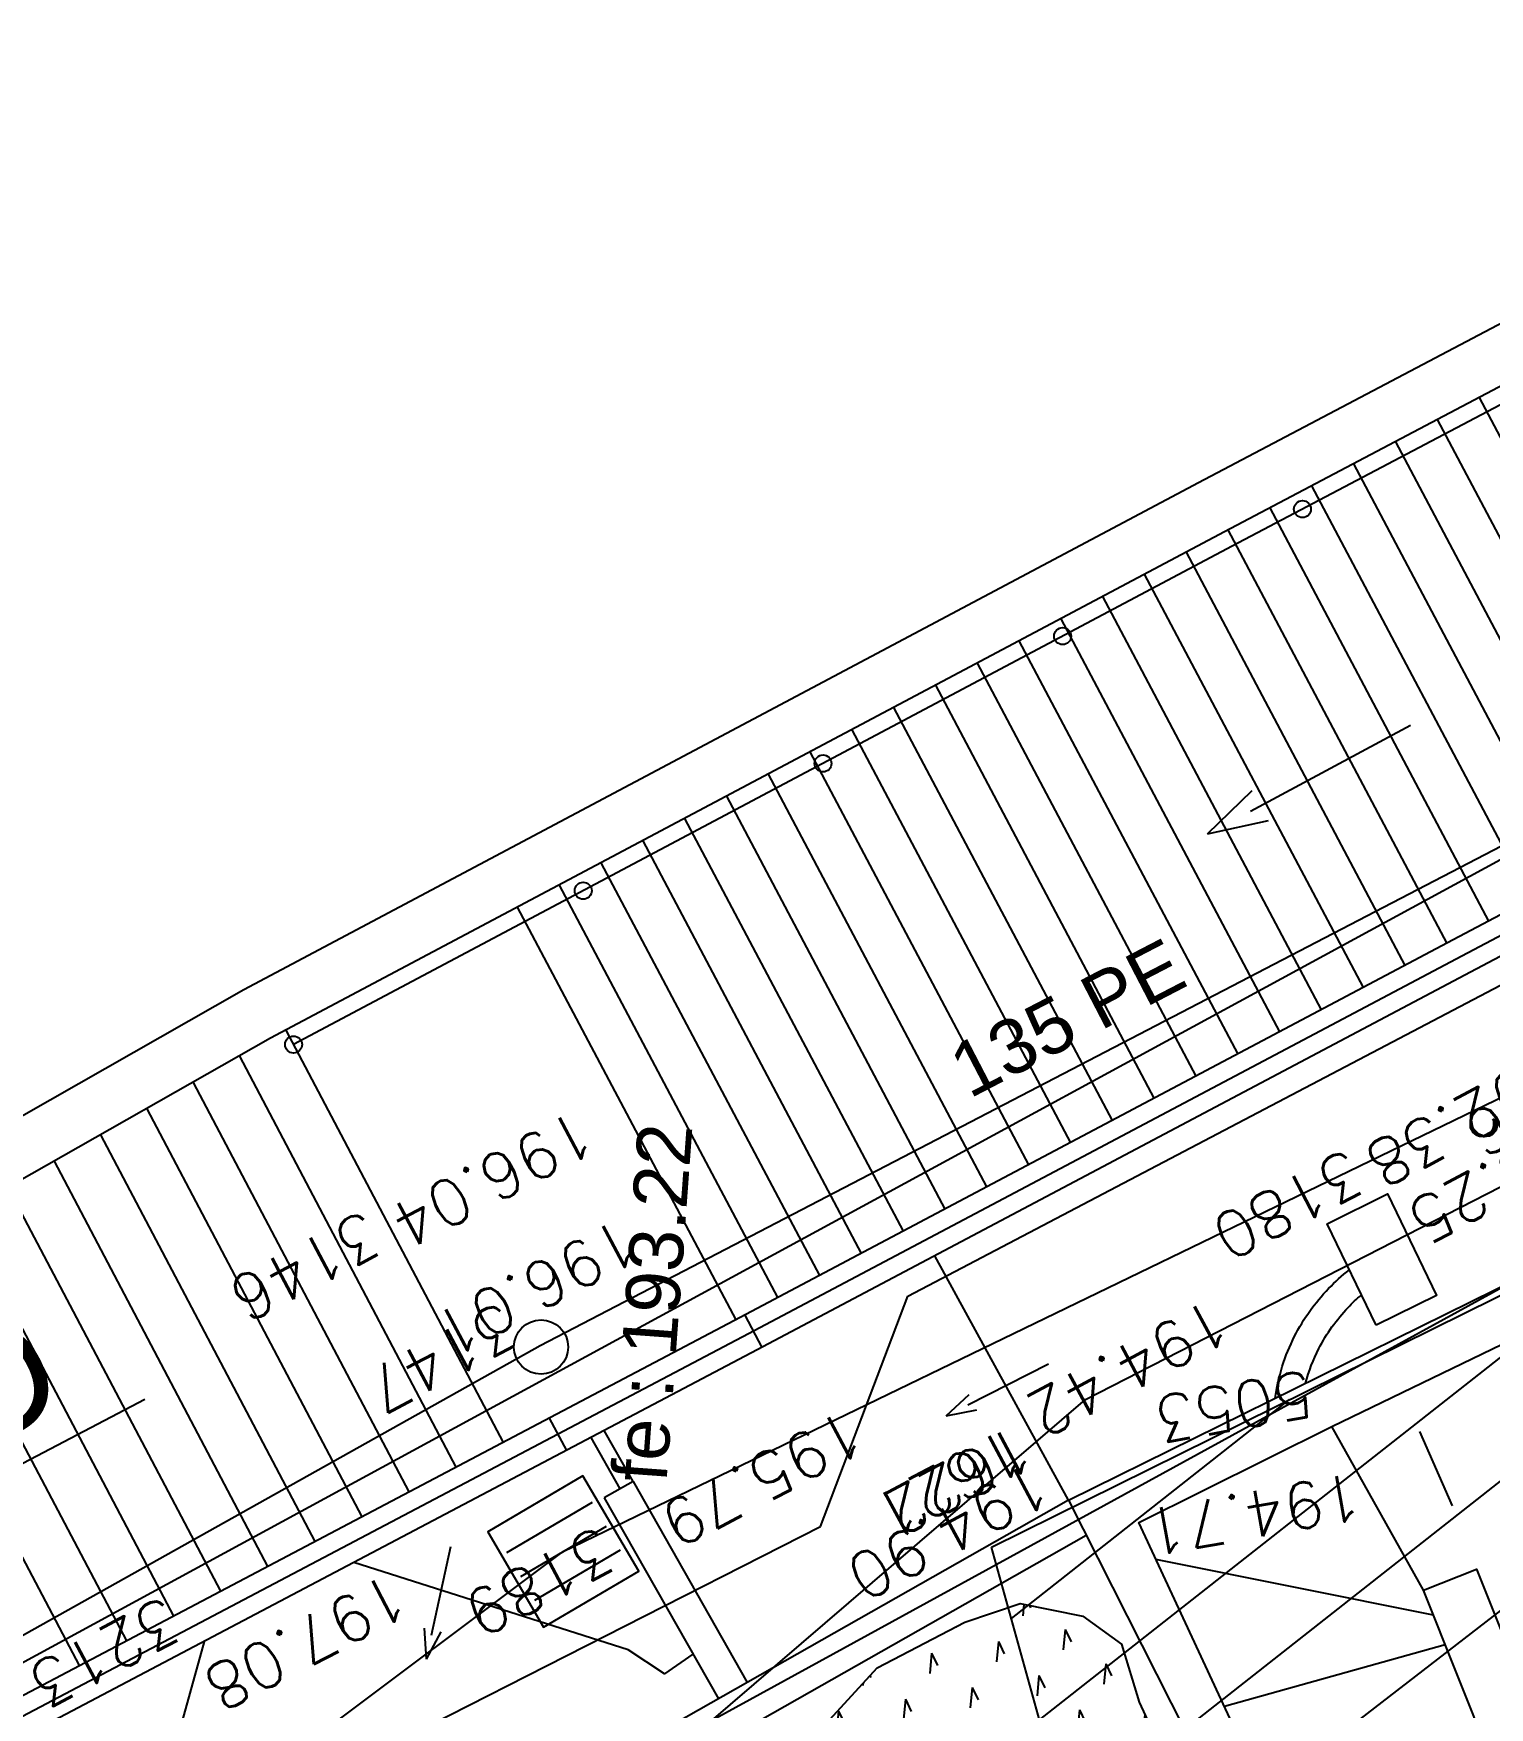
# Model space of a CAD drawing. Extents: x -2313930 to 3286427, y -3858277 to 2572692.
# Drawn here: x 472791 to 483521, y -250317 to -237980 of the extents above; entities that cross this region are included whole.
import ezdxf
from ezdxf.enums import TextEntityAlignment as Align
from ezdxf.lldxf.tags import DXFTag

# ---------------------------------------------------------------- set-up
doc = ezdxf.new("R2010")
doc.units = 0
doc.layers.add('_GAZELEC-RESERVATION 2', color=132, linetype='Continuous', lineweight=18)
doc.layers.add('Fond topo - P', color=252, linetype='Continuous', lineweight=50)
for name, color, linetype in [('AEP_SSL', 252, 'Continuous'), ('EDF_SSL', 252, 'Texte-Electricite'), ('Fond topo - ASS', 252, 'Continuous'), ('Fond topo - BAT_ANN', 252, 'Continuous'), ('Fond topo - CLO_LEG', 252, 'Continuous'), ('Fond topo - CLO_MUR', 252, 'Continuous'), ('Fond topo - EAU', 252, 'Continuous'), ('Fond topo - ESPACE_BOISE', 252, 'Continuous'), ('Fond topo - VEG', 252, 'Continuous'), ('Fond topo - VOI_NOM', 252, 'Continuous'), ('Fond topo - Z_500', 252, 'Continuous'), ('GAZ_SSL', 252, 'Texte-GAZ'), ('prlm-VRD', 2, 'Continuous'), ('SA - EBC', 252, 'Continuous'), ('TELECOM_SSL', 252, 'Texte-Telecom'), ('UNITAIRE SSL', 252, 'UNITAIRE')]:
    doc.layers.add(name, color=color, linetype=linetype)
for name, color, linetype, plot in [('Fond topo - N', 252, 'Continuous', False), ('Fond topo - NCACHE', 252, 'Continuous', False), ('Fond topo - ZCACHE', 252, 'Continuous', False)]:
    doc.layers.add(name, color=color, linetype=linetype, plot=plot)
doc.styles.add('2000_ARIAL', font='arial.ttf', dxfattribs={"height": 0.4})
doc.styles.add('Lignes', font='arial.ttf', dxfattribs={"height": 0.35})
doc.styles.add('LignesA', font='arial.ttf', dxfattribs={"height": 0.35})
doc.styles.add('SIMPLEX', font='simplex_.ttf', dxfattribs={"height": 1.25})
doc.styles.add('TP-C_Autocad_Standard', font='simplex_.ttf', dxfattribs={"height": 1})
doc.styles.add('Tronçons', font='arial.ttf', dxfattribs={"height": 0.25})
tags = doc.linetypes.add('L1', pattern=[1, 0.6, -0.4]).pattern_tags.tags
tags[6:7] = [DXFTag(74, 4), DXFTag(75, 0), DXFTag(340, '0'), DXFTag(46, 0.0), DXFTag(50, 0.0), DXFTag(44, 0.0), DXFTag(45, 0.0)]
tags[4:5] = [DXFTag(74, 4), DXFTag(75, 0), DXFTag(340, '0'), DXFTag(46, 0.0), DXFTag(50, 0.0), DXFTag(44, 0.0), DXFTag(45, 0.0)]
tags = doc.linetypes.add('L16', pattern=[0.375, 0.3, -0.075]).pattern_tags.tags
tags[6:7] = [DXFTag(74, 4), DXFTag(75, 0), DXFTag(340, '0'), DXFTag(46, 0.0), DXFTag(50, 0.0), DXFTag(44, 0.0), DXFTag(45, 0.0)]
tags[4:5] = [DXFTag(74, 4), DXFTag(75, 0), DXFTag(340, '0'), DXFTag(46, 0.0), DXFTag(50, 0.0), DXFTag(44, 0.0), DXFTag(45, 0.0)]
tags = doc.linetypes.add('L8', pattern=[0.225, 0.15, -0.075]).pattern_tags.tags
tags[6:7] = [DXFTag(74, 4), DXFTag(75, 0), DXFTag(340, '0'), DXFTag(46, 0.0), DXFTag(50, 0.0), DXFTag(44, 0.0), DXFTag(45, 0.0)]
tags[4:5] = [DXFTag(74, 4), DXFTag(75, 0), DXFTag(340, '0'), DXFTag(46, 0.0), DXFTag(50, 0.0), DXFTag(44, 0.0), DXFTag(45, 0.0)]
tags = doc.linetypes.add('Texte-BT', pattern='A,5,-0.25,["BT",Lignes,S=1,R=0,X=0,Y=-0.18],-1.25', length=6.5).pattern_tags.tags
tags[15:16] = [DXFTag(74, 4), DXFTag(75, 0), DXFTag(340, '0'), DXFTag(46, 0.0), DXFTag(50, 0.0), DXFTag(44, 0.0), DXFTag(45, 0.0)]
tags[4:5] = [DXFTag(74, 4), DXFTag(75, 0), DXFTag(340, '0'), DXFTag(46, 0.0), DXFTag(50, 0.0), DXFTag(44, 0.0), DXFTag(45, 0.0)]
tags = doc.linetypes.add('Texte-Electricite', pattern='A,5,-0.25,["ELEC",Lignes,S=1,R=0,X=0,Y=-0.18],-1.25', length=6.5).pattern_tags.tags
tags[15:16] = [DXFTag(74, 4), DXFTag(75, 0), DXFTag(340, '0'), DXFTag(46, 0.0), DXFTag(50, 0.0), DXFTag(44, 0.0), DXFTag(45, 0.0)]
tags[4:5] = [DXFTag(74, 4), DXFTag(75, 0), DXFTag(340, '0'), DXFTag(46, 0.0), DXFTag(50, 0.0), DXFTag(44, 0.0), DXFTag(45, 0.0)]
tags = doc.linetypes.add('Texte-GAZ', pattern='A,5,-0.25,["GAZ",Lignes,S=1,R=0,X=0,Y=-0.18],-1.25', length=6.5).pattern_tags.tags
tags[15:16] = [DXFTag(74, 4), DXFTag(75, 0), DXFTag(340, '0'), DXFTag(46, 0.0), DXFTag(50, 0.0), DXFTag(44, 0.0), DXFTag(45, 0.0)]
tags[4:5] = [DXFTag(74, 4), DXFTag(75, 0), DXFTag(340, '0'), DXFTag(46, 0.0), DXFTag(50, 0.0), DXFTag(44, 0.0), DXFTag(45, 0.0)]
tags = doc.linetypes.add('Texte-MT', pattern='A,5,-0.25,["MT",Lignes,S=1,R=0,X=0,Y=-0.18],-1.25', length=6.5).pattern_tags.tags
tags[15:16] = [DXFTag(74, 4), DXFTag(75, 0), DXFTag(340, '0'), DXFTag(46, 0.0), DXFTag(50, 0.0), DXFTag(44, 0.0), DXFTag(45, 0.0)]
tags[4:5] = [DXFTag(74, 4), DXFTag(75, 0), DXFTag(340, '0'), DXFTag(46, 0.0), DXFTag(50, 0.0), DXFTag(44, 0.0), DXFTag(45, 0.0)]
tags = doc.linetypes.add('Texte-Telecom', pattern='A,5,-0.25,["TEL",Lignes,S=1,R=0,X=0,Y=-0.18],-1.25', length=6.5).pattern_tags.tags
tags[15:16] = [DXFTag(74, 4), DXFTag(75, 0), DXFTag(340, '0'), DXFTag(46, 0.0), DXFTag(50, 0.0), DXFTag(44, 0.0), DXFTag(45, 0.0)]
tags[4:5] = [DXFTag(74, 4), DXFTag(75, 0), DXFTag(340, '0'), DXFTag(46, 0.0), DXFTag(50, 0.0), DXFTag(44, 0.0), DXFTag(45, 0.0)]
tags = doc.linetypes.add('Texte-TelecomA', pattern='A,5,-0.25,["TEL",LignesA,S=1,R=0,X=0,Y=-0.18],-1.25', length=6.5).pattern_tags.tags
tags[15:16] = [DXFTag(74, 4), DXFTag(75, 0), DXFTag(340, '0'), DXFTag(46, 0.0), DXFTag(50, 0.0), DXFTag(44, 0.0), DXFTag(45, 0.0)]
tags[4:5] = [DXFTag(74, 4), DXFTag(75, 0), DXFTag(340, '0'), DXFTag(46, 0.0), DXFTag(50, 0.0), DXFTag(44, 0.0), DXFTag(45, 0.0)]
tags = doc.linetypes.add('UNITAIRE', pattern='A,0.25,-0.2,0,-0.2,0.25,-0.3,["UNI",TP-C_Autocad_Standard,S=0.15,R=0,X=-0.1,Y=-0.05],-0.45', length=1.65).pattern_tags.tags
tags[23:24] = [DXFTag(74, 4), DXFTag(75, 0), DXFTag(340, '0'), DXFTag(46, 0.0), DXFTag(50, 0.0), DXFTag(44, 0.0), DXFTag(45, 0.0)]
tags[12:13] = [DXFTag(74, 4), DXFTag(75, 0), DXFTag(340, '0'), DXFTag(46, 0.0), DXFTag(50, 0.0), DXFTag(44, 0.0), DXFTag(45, 0.0)]
tags[10:11] = [DXFTag(74, 4), DXFTag(75, 0), DXFTag(340, '0'), DXFTag(46, 0.0), DXFTag(50, 0.0), DXFTag(44, 0.0), DXFTag(45, 0.0)]
tags[8:9] = [DXFTag(74, 4), DXFTag(75, 0), DXFTag(340, '0'), DXFTag(46, 0.0), DXFTag(50, 0.0), DXFTag(44, 0.0), DXFTag(45, 0.0)]
tags[6:7] = [DXFTag(74, 4), DXFTag(75, 0), DXFTag(340, '0'), DXFTag(46, 0.0), DXFTag(50, 0.0), DXFTag(44, 0.0), DXFTag(45, 0.0)]
tags[4:5] = [DXFTag(74, 4), DXFTag(75, 0), DXFTag(340, '0'), DXFTag(46, 0.0), DXFTag(50, 0.0), DXFTag(44, 0.0), DXFTag(45, 0.0)]

# ---------------------------------------------------------------- blocks, each defined once
blk = doc.blocks.new('ASS07')
at = {"ltscale": 2}
for p, q in [((-0.25, -0.45), (-0.25, 0.45)), ((0, -0.45), (0, 0.45)), ((0.25, -0.45), (0.25, 0.45))]:
    blk.add_line(p, q, dxfattribs=at)
at = {"ltscale": 2, "flags": 128}
blk.add_lwpolyline([(0.5, -0.5), (0.5, 0.5), (-0.5, 0.5), (-0.5, -0.5)], close=True, dxfattribs=at)
blk = doc.blocks.new('ESC01')
at = {"ltscale": 2}
for p, q in [((1.257547, 0.126415), (1.7, 0)), ((1.338104, 0), (0, 0)), ((1.257547, -0.126415), (1.7, 0))]:
    blk.add_line(p, q, dxfattribs=at)
blk = doc.blocks.new('CLOLEG')
at = {"ltscale": 2}
blk.add_circle((0, 0), 0.0625, dxfattribs=at)
blk = doc.blocks.new('EAU03')
at = {"ltscale": 2}
blk.add_circle((0, 0), 0.2, dxfattribs=at)
blk = doc.blocks.new('PTOPO')
at = {"layer": 'Fond topo - NCACHE', "style": 'SIMPLEX'}
blk.add_attdef('MAT', text='', height=0.34, dxfattribs=at).set_placement((0.1, -0.1), align=Align.TOP_LEFT)
at = {"layer": 'Fond topo - ZCACHE', "style": 'SIMPLEX'}
blk.add_attdef('ALT', (0.1, 0.1), '', height=0.34, dxfattribs=at)
blk = doc.blocks.new('A$C1F970F0F')
at = {"layer": 'Fond topo - VEG'}
h = blk.add_hatch(dxfattribs=at)
h.set_pattern_fill('LANDE2', color=256, scale=10, angle=-10.7236, style=0, pattern_type=2)
h.set_pattern_definition([(264.5415, (9750.97, 14785.74), (40.34504, -84.24534), [15, -78.4077]), (264.5415, (9731.6, 14751.835), (40.34504, -84.24534), [15, -78.4077]), (264.5415, (9712.23, 14717.927), (40.34504, -84.24534), [15, -78.4077]), (295.58973, (9750.97, 14785.74), (49.23041, 8.7388), [10, -83.4077]), (295.58973, (9731.6, 14751.835), (49.23041, 8.7388), [10, -83.4077]), (295.58973, (9712.23, 14717.927), (49.23041, 8.7388), [10, -83.4077])])
h.paths.add_polyline_path([(402.3, 9053.8), (467, 9087.4), (507.8, 9101.1), (553.9, 9091.8), (582.6, 9071.2), (595.5, 9028.5), (609.6, 8998.3), (631.8, 8965.5), (652.9, 8945.3), (650.3, 8913.9), (632.9, 8889.8), (589.1, 8876.8), (546.9, 8877.5), (469.8, 8864.4), (419.2, 8843.7), (363.3, 8846), (307.7, 8819.9), (248.7, 8800.6), (187.3, 8784.5), (131.8, 8748.2), (117.3, 8688.4), (91, 8648.7), (30.2, 8622.7), (-28, 8601.9), (-48, 8619.4), (-56.3, 8652.9), (-43.7, 8687.3), (-37.4, 8717.6), (-41.7, 8744.8), (-38.7, 8767.5), (-19, 8811.3), (82, 8854.3), (139.2, 8893.7), (227.7, 8928.1), (289.9, 8979.4), (346, 8992.2)])
at = {"layer": 'SA - EBC'}
h = blk.add_hatch(dxfattribs=at)
h.set_pattern_fill('_USER', color=256, scale=75, angle=-325.7236, style=0, pattern_type=0)
h.set_pattern_definition([(34.276398589, (-277130161.13, -473864756.78), (-42.23892846, 61.974776503), [])])
edge = h.paths.add_edge_path()
edge.add_line((5801.5, -3162), (4083.6, -3271.1))
edge.add_line((4083.6, -3271.1), (4014.5, -3717.3))
edge.add_line((4014.5, -3717.3), (3135.5, -3810.2))
edge.add_line((3135.5, -3810.2), (2274.2, -3693.6))
edge.add_line((2274.2, -3693.6), (1554.6, -3420.1))
edge.add_arc((2508.8, -2315.7), 1459.5, 157.1869, 229.1755, ccw=False)
edge.add_arc((1966, -2087.4), 870.7, 94.3015, 157.1869, ccw=False)
edge.add_line((1900.7, -1219.1), (2859.2, -1223.5))
edge.add_arc((3100.9, 1265.3), 2500.5, 264.455, 302.9423)
edge.add_arc((4209.3, -445.3), 462.1, 302.9423, 376.8337)
edge.add_arc((2214.1, -1049), 2546.7, 16.8337, 38.147)
edge.add_arc((3041.3, -399.3), 1494.8, 38.147, 72.9733)
edge.add_line((3479, 1030), (2182.4, 1414.4))
edge.add_line((2182.4, 1414.4), (1056.6, 1822.8))
edge.add_arc((1766.4, 3779.4), 2081.4, 212.7495, 250.0603, ccw=False)
edge.add_line((15.9, 2653.5), (-104.1, 3091.3))
edge.add_line((-104.1, 3091.3), (-169.7, 3639.5))
edge.add_line((-169.7, 3639.5), (-35.6, 6158))
edge.add_arc((-194.4, 7143.8), 998.5, 279.1494, 373.9623)
edge.add_arc((2392.2, 7786.9), 1666.8, 172.627, 193.9623, ccw=False)
edge.add_arc((-45.5, 8102.4), 791.2, -7.373, 16.4383)
edge.add_line((713.4, 8326.3), (486.7, 9142.8))
edge.add_line((486.7, 9142.8), (1338.8, 9564.2))
edge.add_line((1338.8, 9564.2), (1632.6, 8945.2))
edge.add_line((1632.6, 8945.2), (1394, 8829.9))
edge.add_line((1394, 8829.9), (1732, 8131.2))
edge.add_arc((1233.2, 7889.9), 554.1, -19.641, 25.8153, ccw=False)
edge.add_line((1755.1, 7703.7), (1558.2, 6807.5))
edge.add_line((1558.2, 6807.5), (1570, 6609.2))
edge.add_line((1570, 6609.2), (1852.9, 5734.1))
edge.add_line((1852.9, 5734.1), (2726.7, 4021))
edge.add_line((2726.7, 4021), (3802.4, 4004.9))
edge.add_arc((8355.6, 5950.7), 4951.6, 203.1388, 230.8301)
edge.add_arc((13583.7, 12367.9), 13228.8, 230.83014, 233.16384)
edge.add_line((5652.6, 1780.2), (4998.7, 1820.4))
edge.add_line((4998.7, 1820.4), (4863.8, 767.1))
edge.add_line((4863.8, 767.1), (5595.4, 631.2))
edge.add_line((5595.4, 631.2), (5852.7, -2020.7))
edge.add_line((5852.7, -2020.7), (5881.4, -2966.6))
edge.add_line((5881.4, -2966.6), (5801.5, -3162))
at = {"layer": 'AEP_SSL', "elevation": 0, "flags": 128}
blk.add_lwpolyline([(-10084.9, 5093.9), (-9750.8, 5135.6), (-3128.1, 6321.9), (-538.3, 6794.7), (-236.9, 9072.4), (154.1, 9291.3), (2068.2, 10286.5), (4929.1, 11795.6), (5831.9, 12343.5), (5644.5, 12887.9), (4850.8, 13701.3)], dxfattribs=at)
at = {"layer": 'EDF_SSL', "linetype": 'Texte-BT', "elevation": 0, "flags": 128}
blk.add_lwpolyline([(-10355.7, 43.8), (-10201.4, 1251.7), (-8720.3, 5090.7), (-8647.9, 5140.7), (-5813.5, 5655.5), (-5754.8, 5632.4), (-5714.2, 5669.5), (-2796.4, 6190), (-2733.2, 6173.9), (-2724.6, 6234.6), (-577, 8573.4), (-522.8, 8575.3), (1439.5, 9650), (1486.3, 9780.6), (3247.6, 10693.6), (3311.7, 10687), (3338.6, 10734), (5093.8, 11622.8), (5197.5, 11601.8)], dxfattribs=at)
at = {"layer": 'EDF_SSL', "linetype": 'Texte-MT', "elevation": 0, "flags": 128}
blk.add_lwpolyline([(-10605.2, -1087.2), (-9871, 5454.6), (-9813.1, 5614.5), (-9256.6, 5923.5), (-8799.1, 5646.6), (-8267.6, 5593.5), (-5762.1, 6081.9), (-4183.6, 6396.7), (-3539, 6692.7), (-2824.1, 6428.4), (-615.9, 6802.9), (-262.5, 8461.2), (-193.5, 8712.9), (139.2, 8893.7), (556, 9251.5), (1680.6, 9828.5)], dxfattribs=at)
at = {"layer": 'Fond topo - BAT_ANN', "ltscale": 2, "flags": 128}
for points in [[(846.1, 9989.9), (1007.2, 9685.6)], [(815.2, 9973.7), (976.4, 9669.3)], [(784.4, 9957.4), (945.5, 9653)], [(753.5, 9941.1), (914.7, 9636.7)], [(722.6, 9924.9), (883.9, 9620.3)], [(691.8, 9908.6), (853, 9604)], [(660.9, 9892.4), (822.2, 9587.7)], [(630.1, 9876), (791.4, 9571.4)], [(599.3, 9859.7), (760.6, 9555.1)], [(568.5, 9843.3), (729.7, 9538.7)], [(537.7, 9826.9), (698.9, 9522.4)], [(506.9, 9810.6), (668.1, 9506.1)], [(476.1, 9794.2), (637.3, 9489.8)], [(445.3, 9777.9), (606.4, 9473.5)], [(414.5, 9761.5), (575.6, 9457.1)], [(383.7, 9745.1), (544.8, 9440.8)], [(352.9, 9728.8), (514, 9424.5)], [(322.1, 9712.4), (483.1, 9408.2)], [(291.3, 9696.1), (452.3, 9391.9)], [(260.4, 9679.7), (421.5, 9375.5)], [(229.6, 9663.3), (390.6, 9359.2)], [(198.8, 9647), (359.8, 9342.9)], [(168, 9630.6), (329, 9326.6)], [(137.2, 9614.3), (298.2, 9310.3)], [(-33.3, 9523.7), (126.7, 9219.9)], [(-67.6, 9504.6), (92, 9201.6)], [(-101.7, 9485.2), (57.3, 9183.4)], [(-135.9, 9465.8), (22.6, 9165.1)], [(-170, 9446.5), (-12.1, 9146.8)], [(-204.1, 9427.1), (-46.8, 9128.5)], [(-238.2, 9407.7), (-81.5, 9110.2)], [(-277.3, 9397.8), (-116.2, 9091.9)], [(-312.1, 9379.6), (-150.9, 9073.7)], [(-346.8, 9361.4), (-185.6, 9055.4)], [(805, 9111), (737.6, 9231.7)], [(802, 9228), (826.1, 9173.1)], [(812.3, 9092.7), (607.9, 9133.7)], [(821, 9070.8), (658.3, 9025.4)]]:
    blk.add_lwpolyline(points, dxfattribs=at)
at = {"layer": 'Fond topo - CLO_LEG', "ltscale": 2, "flags": 128}
blk.add_lwpolyline([(4609.4, 11957), (4313.6, 11805.3), (3690.8, 11478.3), (3317.2, 11283.1), (2119.9, 10649.2), (1656.5, 10405.7), (1067.9, 10093.2), (664, 9880.4), (-27.7, 9513.1)], dxfattribs=at)
at = {"layer": 'Fond topo - CLO_MUR', "ltscale": 2, "flags": 128}
for points in [[(5465.5, 12474.2), (5466.2, 12470.8), (5485, 12432.1), (5147.2, 12256.6), (4706.3, 12020.8), (4308, 11815.9), (3685.3, 11488.9), (3311.6, 11293.8), (2114.3, 10659.8), (1650.9, 10416.3), (1062.3, 10103.9), (658.4, 9891), (-44.7, 9517.7), (-233, 9410.6), (-267.4, 9403), (-656.6, 9198.9), (-849.8, 9090.1), (-1204.1, 8870.4), (-1365.5, 8744.3), (-1532.8, 8598.7), (-1971.5, 8154)], [(-281.6, 9441.8), (-281.6, 9441.8), (-247.9, 9449.3), (-64.4, 9553.6), (639.2, 9927.3), (1043.1, 10140.1), (1631.7, 10452.6), (2095.1, 10696.1), (3292.5, 11330.1), (3666.3, 11525.2), (4289.1, 11852.3), (4687.6, 12057.2), (5128.1, 12292.9), (5430.7, 12450.1), (5424.4, 12463)], [(543.3, 9177.3), (1747.3, 9771.4)], [(732.9, 8865.2), (595.3, 9160.8), (737.6, 9231.7), (1217.7, 9463.8), (1556.1, 9638.3), (1648.4, 9683.1), (1759.4, 9736.9)], [(543.3, 9177.3), (444.8, 9357.3)], [(304.9, 9313.8), (317.5, 9289.9)], [(160.8, 9237.9), (173.4, 9214)], [(222.6, 9191.1), (201.3, 9228.7)], [(213.1, 9185.7), (191.6, 9223.6)], [(222.6, 9191.1), (201.3, 9179)], [(222.6, 9191.1), (306.7, 9043)], [(201.3, 9179), (285.4, 9030.9)], [(543.3, 9177.3), (-74.7, 8826.5), (-112.8, 8552.6)], [(543.3, 9177.3), (684, 8899.5)], [(556.5, 9151.4), (-48, 8808.3), (-82, 8564.1)], [(266.6, 9063.9), (245.6, 9049.3), (218.8, 9067.1), (16.7, 9131.4)], [(760.2, 7513.8), (911.6, 7717.6), (968.5, 7791.6), (1132.5, 8006.3), (1200.2, 8140.7), (1003.6, 8613.9), (805, 9111), (844, 9126.6), (1042.5, 8629.8), (1246.4, 8139), (1168.3, 7983.9), (1001.9, 7766.1), (945.1, 7692.3), (785.2, 7476.9)], [(-93.5, 9073.2), (-229.6, 8582.6), (-266.6, 8513.4)]]:
    blk.add_lwpolyline(points, dxfattribs=at)
for points in [[(5037.9, 11435), (4901.5, 11702.1, 0.440876), (4852.1, 11715.7), (4531.1, 11546.5), (3842.2, 11182), (2874.8, 10670.7), (2410.6, 10426.7), (1817.2, 10113.2), (827, 9590.2), (301.4, 9312), (-352.5, 8967.4), (-495.3, 8885.8), (-691.5, 8788.1), (-943.4, 8627.2), (-1139.9, 8462.9), (-1302, 8329.1), (-1399, 8233), (-1545.5, 8100.9), (-1680.3, 7950.3), (-1696.7, 7932.9), (-1810.1, 7806.7)], [(5013.8, 11422.8), (4877.4, 11689.8, 0.467098), (4865.9, 11692.4), (4543.7, 11522.6), (3854.9, 11158.1), (2887.4, 10646.8), (2423.2, 10402.8), (1829.8, 10089.4), (839.6, 9566.4), (314, 9288.1), (-339.9, 8943.5), (-344.6, 8940.9)], [(695.7, 9252.4, -0.082388), (710, 9298.1, -0.07437), (735.1, 9333.3, -0.035322), (750.4, 9347.1)], [(718.2, 9263.6, -0.054051), (727.9, 9289, -0.07437), (749.5, 9319.4, -0.0267), (759.3, 9328.6)]]:
    blk.add_lwpolyline(points, format="xyb", dxfattribs=at)
at = {"layer": 'Fond topo - CLO_MUR', "linetype": 'L16', "ltscale": 2, "flags": 128}
blk.add_lwpolyline([(5025.9, 11428.9), (4889.5, 11695.9, 0.447347), (4858.9, 11704), (4537.4, 11534.5), (3848.5, 11170), (2881.1, 10658.8), (2416.9, 10414.7), (1823.5, 10101.3), (833.3, 9578.3), (307.7, 9300), (-346.2, 8955.5), (-348.5, 8954.1)], format="xyb", dxfattribs=at)
at = {"layer": 'Fond topo - CLO_MUR', "ltscale": 2, "flags": 128}
blk.add_lwpolyline([(770.1, 9306.2), (734.1, 9380.9), (778.5, 9403), (814.6, 9328.3)], close=True, dxfattribs=at)
at = {"layer": 'Fond topo - ESPACE_BOISE', "linetype": 'L1', "ltscale": 2, "flags": 128}
blk.add_lwpolyline([(5801.5, -3162), (4083.6, -3271.1), (4014.5, -3717.3), (3135.5, -3810.2), (2274.2, -3693.6), (1554.6, -3420.1, -0.324865), (1163.4, -1749.8, -0.281489), (1900.7, -1219.1), (2859.2, -1223.5, 0.169529), (4460.6, -833.2, 0.334069), (4651.7, -311.5, 0.093266), (4216.9, 524, 0.153139), (3479, 1030), (2182.4, 1414.4), (1056.6, 1822.8, -0.164253), (15.9, 2653.5), (-104.1, 3091.3), (-169.7, 3639.5), (-35.6, 6158, 0.439037), (774.7, 7384.8, -0.093363), (739.2, 8000.8, 0.104272), (713.4, 8326.3), (486.7, 9142.8), (1338.8, 9564.2), (1632.6, 8945.2), (1394, 8829.9), (1732, 8131.2, -0.200983), (1755.1, 7703.7), (1558.2, 6807.5), (1570, 6609.2), (1852.9, 5734.1), (2726.7, 4021), (3802.4, 4004.9, 0.121418), (5228.1, 2111.9, 0.010183), (5652.6, 1780.2), (4998.7, 1820.4), (4863.8, 767.1), (5595.4, 631.2), (5852.7, -2020.7), (5881.4, -2966.6)], format="xyb", close=True, dxfattribs=at)
at = {"layer": 'Fond topo - VEG', "linetype": 'L8', "ltscale": 2, "flags": 128}
blk.add_lwpolyline([(402.3, 9053.8), (467, 9087.4), (507.8, 9101.1), (553.9, 9091.8), (582.6, 9071.2), (595.5, 9028.5), (609.6, 8998.3), (631.8, 8965.5), (652.9, 8945.3), (650.3, 8913.9), (632.9, 8889.8), (589.1, 8876.8), (546.9, 8877.5), (469.8, 8864.4), (419.2, 8843.7), (363.3, 8846), (307.7, 8819.9), (248.7, 8800.6), (187.3, 8784.5), (131.8, 8748.2), (117.3, 8688.4), (91, 8648.7), (30.2, 8622.7), (-28, 8601.9), (-48, 8619.4), (-56.3, 8652.9), (-43.7, 8687.3), (-37.4, 8717.6), (-41.7, 8744.8), (-38.7, 8767.5), (-19, 8811.3), (82, 8854.3), (139.2, 8893.7), (227.7, 8928.1), (289.9, 8979.4), (346, 8992.2)], close=True, dxfattribs=at)
at = {"layer": 'GAZ_SSL', "linetype": 'Texte-GAZ', "elevation": 0, "flags": 128}
blk.add_lwpolyline([(-10544.3, 4849.5), (-2844.4, 6215.2), (-619.1, 6565.4), (-558.7, 6580.8), (-429.5, 7139.2), (-208.1, 8868.9), (360.7, 9157.9), (425, 9327.6), (4535.2, 11485.1), (4713.3, 11477.5), (5559.7, 11914.2), (6091.2, 12178.6), (6293, 12126.4), (6627.3, 11179.9), (7472.8, 9124.5), (7947.1, 9062.5), (8070.8, 8793.5), (8796.8, 9110.1), (9553.6, 9252.3)], dxfattribs=at)
at = {"layer": 'TELECOM_SSL', "linetype": 'Texte-TelecomA', "elevation": 0, "flags": 128}
blk.add_lwpolyline([(-602.8, 8853.9), (4716.8, 11744.4)], dxfattribs=at)
at = {"layer": 'UNITAIRE SSL', "ltscale": 2, "elevation": 0, "flags": 128}
blk.add_lwpolyline([(-11203.9, 7315.7), (-9597.1, 5578), (-4253.2, 6800.5), (-825.2, 8394.2), (171.1, 9139.5), (980.7, 9531.5), (2024.3, 10089.4), (2847, 10510), (3831.6, 11032), (4688.7, 11539.2), (5727, 12644.5), (4820.2, 13573.5)], dxfattribs=at)
at = {"layer": 'Fond topo - ASS', "ltscale": 2, "xscale": 81.35083914618858, "yscale": 81.35083914618858, "zscale": 99.99999999999997, "rotation": 120.4084385517457}
blk.add_blockref('ASS07', (171.1, 9139.5), dxfattribs=at)
at = {"layer": 'Fond topo - BAT_ANN', "ltscale": 2}
for p, xscale, yscale, zscale, rotation in [((795.4, 9748.5), 99.99999999999999, 99.99999999999999, 99.99999999999999, 208.2290309752064), ((528.8, 9277.8), 49.99999999999998, 49.99999999999998, 99.99999999999997, 206.9117114062321), ((-137.3, 9251.8), 99.99999999999999, 99.99999999999999, 99.99999999999999, 207.6166753478427), ((88.1, 9143.2), 49.99999999999998, 49.99999999999998, 99.99999999999997, 257.7348035402317)]:
    blk.add_blockref('ESC01', p, dxfattribs=dict(at, xscale=xscale, yscale=yscale, zscale=zscale, rotation=rotation))
at = {"layer": 'Fond topo - CLO_LEG', "ltscale": 2}
for p, xscale, yscale, zscale, rotation in [((715.8, 9907.7), 100, 100, 100, 207.7862388843329), ((539.1, 9814.1), 99.99999999999999, 99.99999999999999, 99.99999999999999, 207.9709904467177), ((362.5, 9720.3), 99.99999999999999, 99.99999999999999, 99.99999999999999, 207.9709904467177), ((185.8, 9626.5), 99.99999999999999, 99.99999999999999, 99.99999999999999, 207.9709904467177), ((-27.7, 9513.1), 99.99999999999999, 99.99999999999999, 99.99999999999999, 207.9709904467177)]:
    blk.add_blockref('CLOLEG', p, dxfattribs=dict(at, xscale=xscale, yscale=yscale, zscale=zscale, rotation=rotation))
at = {"layer": 'Fond topo - EAU', "ltscale": 2, "xscale": 100, "yscale": 100, "zscale": 100, "rotation": 291.9650617956664}
blk.add_blockref('EAU03', (154.7, 9290.2), dxfattribs=at)
at = {"layer": 'Fond topo - P', "ltscale": 2}
ref = blk.add_blockref('PTOPO', (964.9, 9479), dxfattribs=dict(at, xscale=99.99999999999999, yscale=99.99999999999999, zscale=99.99999999999999, rotation=207.901206608672))
ref.add_attrib('MAT', '3176', dxfattribs={"layer": 'Fond topo - N', "color": 0, "ltscale": 2, "height": 34, "rotation": 207.9012, "style": 'SIMPLEX'}).set_placement((951.4, 9483.1), align=Align.TOP_LEFT)
ref.add_attrib('ALT', '192.38', (900.8, 9511.2), dxfattribs={"layer": 'Fond topo - Z_500', "color": 0, "ltscale": 2, "height": 34, "rotation": 207.9012, "style": 'SIMPLEX'})
ref = blk.add_blockref('PTOPO', (54.2, 9357.5), dxfattribs=dict(at, xscale=100, yscale=100, zscale=100, rotation=207.9012065905921))
ref.add_attrib('MAT', '3146', dxfattribs={"layer": 'Fond topo - N', "color": 0, "ltscale": 2, "height": 34, "rotation": 207.9012, "style": 'SIMPLEX'}).set_placement((40.7, 9361.7), align=Align.TOP_LEFT)
ref.add_attrib('ALT', '196.04', (182.4, 9466.5), dxfattribs={"layer": 'Fond topo - Z_500', "color": 0, "ltscale": 2, "height": 34, "rotation": 207.9012, "style": 'SIMPLEX'})
ref = blk.add_blockref('PTOPO', (778.5, 9403), dxfattribs=dict(at, xscale=99.99999999999999, yscale=99.99999999999999, zscale=99.99999999999999, rotation=207.901206608672))
ref.add_attrib('MAT', '3180', dxfattribs={"layer": 'Fond topo - N', "color": 0, "ltscale": 2, "height": 34, "rotation": 207.9012, "style": 'SIMPLEX'}).set_placement((765, 9407.1), align=Align.TOP_LEFT)
ref.add_attrib('ALT', '193.25', (932, 9469.3), dxfattribs={"layer": 'Fond topo - Z_500', "color": 0, "ltscale": 2, "height": 34, "rotation": 207.9012, "style": 'SIMPLEX'})
ref = blk.add_blockref('PTOPO', (154.7, 9290.2), dxfattribs=dict(at, xscale=100, yscale=100, zscale=100, rotation=207.9012065905921))
ref.add_attrib('MAT', '3147', dxfattribs={"layer": 'Fond topo - N', "color": 0, "ltscale": 2, "height": 34, "rotation": 207.9012, "style": 'SIMPLEX'}).set_placement((141.2, 9294.3), align=Align.TOP_LEFT)
ref.add_attrib('ALT', '196.01', (214.7, 9386.8), dxfattribs={"layer": 'Fond topo - Z_500', "color": 0, "ltscale": 2, "height": 34, "rotation": 207.9012, "style": 'SIMPLEX'})
ref = blk.add_blockref('PTOPO', (531.6, 9215.2), dxfattribs=dict(at, xscale=100, yscale=100, zscale=100, rotation=272.9805829971064))
ref.add_attrib('MAT', '1622', dxfattribs={"layer": 'Fond topo - N', "color": 0, "ltscale": 2, "height": 34, "rotation": 208.2485, "style": 'SIMPLEX'}).set_placement((522.2, 9204.6), align=Align.TOP_LEFT)
ref.add_attrib('ALT', '194.42', (650.5, 9327.7), dxfattribs={"layer": 'Fond topo - Z_500', "color": 0, "ltscale": 2, "height": 34, "rotation": 208.2485, "style": 'SIMPLEX'})
ref = blk.add_blockref('PTOPO', (737.6, 9231.7), dxfattribs=dict(at, xscale=99.99999999999994, yscale=99.99999999999994, zscale=99.99999999999994, rotation=190.0656205306617))
ref.add_attrib('MAT', '5053', dxfattribs={"layer": 'Fond topo - N', "color": 0, "ltscale": 2, "height": 34, "rotation": 190.0656, "style": 'SIMPLEX'}).set_placement((726, 9239.8), align=Align.TOP_LEFT)
ref.add_attrib('ALT', '194.71', (756.7, 9197.8), dxfattribs={"layer": 'Fond topo - Z_500', "color": 0, "ltscale": 2, "height": 34, "rotation": 190.0656, "style": 'SIMPLEX'})
ref = blk.add_blockref('PTOPO', (226.8, 9125), dxfattribs=dict(at, xscale=100, yscale=100, zscale=100, rotation=207.9012065905921))
ref.add_attrib('MAT', '3189', dxfattribs={"layer": 'Fond topo - N', "color": 0, "ltscale": 2, "height": 34, "rotation": 207.9012, "style": 'SIMPLEX'}).set_placement((213.3, 9129.1), align=Align.TOP_LEFT)
ref.add_attrib('ALT', '195.79', (380.8, 9245.8), dxfattribs={"layer": 'Fond topo - Z_500', "color": 0, "ltscale": 2, "height": 34, "rotation": 207.9012, "style": 'SIMPLEX'})
ref = blk.add_blockref('PTOPO', (524.5, 9212.7), dxfattribs=dict(at, xscale=99.99999999999999, yscale=99.99999999999999, zscale=99.99999999999999, rotation=273.0068878024074))
ref.add_attrib('MAT', '1621', dxfattribs={"layer": 'Fond topo - N', "color": 0, "ltscale": 2, "height": 34, "rotation": 208.2748, "style": 'SIMPLEX'}).set_placement((515.1, 9202.2), align=Align.TOP_LEFT)
ref.add_attrib('ALT', '194.90', (517.9, 9207.6), dxfattribs={"layer": 'Fond topo - Z_500', "color": 0, "ltscale": 2, "height": 34, "rotation": 208.2748, "style": 'SIMPLEX'})
ref = blk.add_blockref('PTOPO', (-93.5, 9073.2), dxfattribs=dict(at, xscale=100, yscale=100, zscale=100, rotation=207.9012065905921))
ref.add_attrib('MAT', '3213', dxfattribs={"layer": 'Fond topo - N', "color": 0, "ltscale": 2, "height": 34, "rotation": 207.9012, "style": 'SIMPLEX'}).set_placement((-107, 9077.4), align=Align.TOP_LEFT)
ref.add_attrib('ALT', '197.08', (44.8, 9125.3), dxfattribs={"layer": 'Fond topo - Z_500', "color": 0, "ltscale": 2, "height": 34, "rotation": 207.9012, "style": 'SIMPLEX'})
at = {"layer": 'AEP_SSL', "style": 'Tronçons'}
blk.add_text('135 PE', height=40, rotation=27.4302, dxfattribs=at).set_placement((470.3, 9472.9))
at = {"layer": 'Fond topo - VOI_NOM', "style": '2000_ARIAL'}
blk.add_text('Chemin  du  Grapillon', height=80, rotation=206.9577, dxfattribs=at).set_placement((-227.7, 9319.7))
at = {"layer": 'UNITAIRE SSL', "style": 'Tronçons'}
blk.add_text('fe : 193.22', height=40, rotation=85.8268, dxfattribs=at).set_placement((247.1, 9189.8))

msp = doc.modelspace()

# ---------------------------------------------------------------- linework, layer by layer
at = {"layer": '_GAZELEC-RESERVATION 2'}
msp.add_circle((486248.48, -227485.963), 2800178.149, dxfattribs=at)

# ---------------------------------------------------------------- block references
at = {"layer": 'prlm-VRD', "xscale": 10, "yscale": 10, "zscale": 10}
msp.add_blockref('A$C1F970F0F', (474984.298, -340562.691), dxfattribs=at)

doc.saveas('drawing.dxf')
